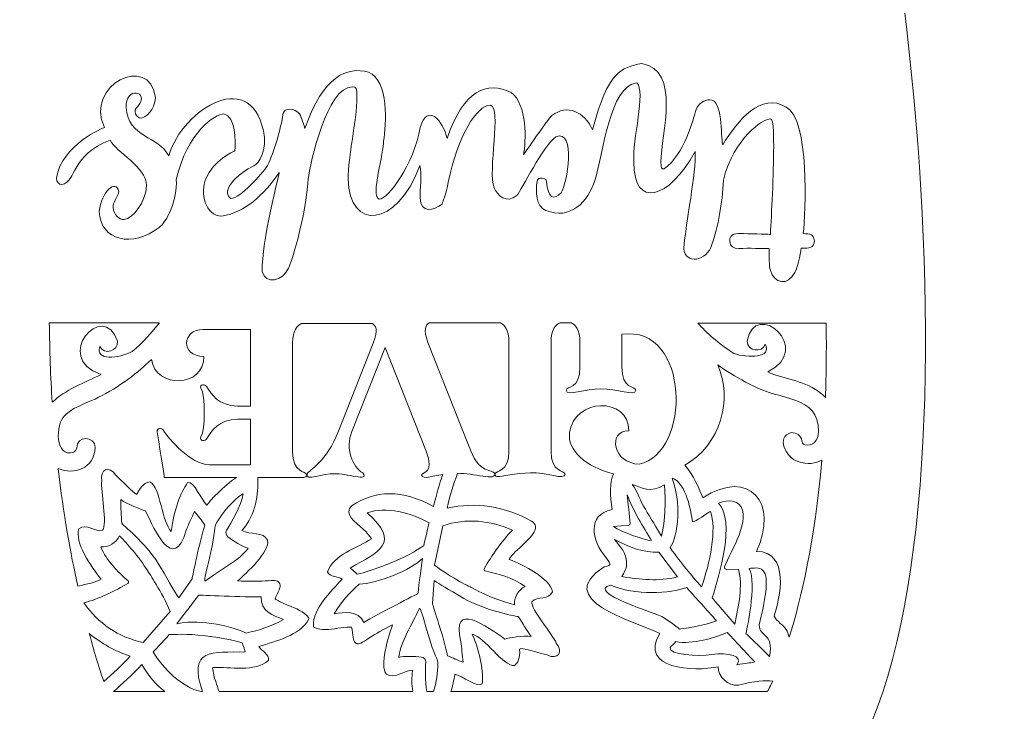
# Model space of a CAD drawing. Header units: inches. Extents: x -0.2 to 23, y 0 to 27.3.
# Drawn here: x 6.464 to 10.169, y 5.786 to 8.387 of the extents above; entities that cross this region are included whole.
import ezdxf

# ---------------------------------------------------------------- set-up
doc = ezdxf.new("R2010")
doc.units = ezdxf.units.IN
doc.header["$MEASUREMENT"] = 0
doc.layers.add('Paper Pumpkin Give Thanks', color=7, linetype='Continuous', lineweight=0)

msp = doc.modelspace()

# ---------------------------------------------------------------- linework, layer by layer
at = {"layer": 'Paper Pumpkin Give Thanks'}
for points, knots in [([(6.5236, 5.5125), (6.5319, 5.4903), (6.5514, 5.4764), (6.575, 5.4764), (6.575, 5.4764), (6.8444, 5.4764), (6.8444, 5.4764), (6.8708, 5.4736), (7.2389, 5.4847), (7.2514, 5.4681), (7.2694, 5.4597), (7.2611, 5.4319), (7.2417, 5.4319), (7.2417, 5.4319), (6.5514, 5.4347), (6.5514, 5.4347), (6.5514, 5.4347), (7.2042, 3.9847), (7.4944, 3.6569), (7.8931, 3.2097), (7.9708, 2.7278), (8.0083, 2.7278), (8.0444, 2.7278), (8.1806, 3.25), (8.5514, 3.6708), (8.7944, 3.9764), (9.4514, 5.25), (9.4694, 5.4347), (9.4694, 5.4347), (8.8306, 5.4333), (8.8306, 5.4333), (8.8111, 5.4333), (8.8042, 5.4611), (8.8222, 5.4694), (8.9972, 5.4903), (9.3278, 5.4708), (9.5028, 5.4778), (10.1694, 6.2347), (9.775, 9.3139), (9.4528, 9.8556), (9.4361, 9.8889), (9.4028, 9.9111), (9.3667, 9.9111), (9.3667, 9.9111), (8.8111, 9.9111), (8.8111, 9.9111), (8.7861, 9.9111), (8.7722, 9.9236), (8.7639, 9.9403), (8.7542, 9.9639), (9.0375, 9.9542), (9.0389, 9.9778), (9.0292, 10.1208), (9.0903, 10.5028), (8.8667, 10.4986), (8.8667, 10.4986), (7.2208, 10.4986), (7.2208, 10.4986), (6.9806, 10.5), (7.0597, 10.1306), (7.0444, 9.9667), (7.0444, 9.9556), (7.3194, 9.9444), (7.3139, 9.9361), (7.3042, 9.9208), (7.2875, 9.9097), (7.2681, 9.9097), (7.2681, 9.9097), (6.7111, 9.9097), (6.7111, 9.9097), (6.6681, 9.9097), (6.6278, 9.8833), (6.6111, 9.8417), (6.2431, 9.05), (5.9556, 6.3847), (6.5236, 5.5125)], [0, 0, 0, 0, 1, 1, 1, 2, 2, 2, 3, 3, 3, 4, 4, 4, 5, 5, 5, 6, 6, 6, 7, 7, 7, 8, 8, 8, 9, 9, 9, 10, 10, 10, 11, 11, 11, 12, 12, 12, 13, 13, 13, 14, 14, 14, 15, 15, 15, 16, 16, 16, 17, 17, 17, 18, 18, 18, 19, 19, 19, 20, 20, 20, 21, 21, 21, 22, 22, 22, 23, 23, 23, 24, 24, 24, 25, 25, 25, 25]), ([(6.7819, 7.9819), (6.7069, 8.1417), (6.9514, 8.2611), (6.9736, 8.0958), (6.9736, 8.0681), (6.9556, 8.0278), (6.9208, 8.0167), (6.9, 8.0167), (6.8875, 8.0458), (6.9069, 8.0611), (6.9569, 8.1194), (6.8569, 8.1375), (6.8639, 8.0569), (6.8708, 7.9417), (6.9861, 7.9514), (7.0236, 7.875), (7.075, 8.0542), (7.3458, 8.2181), (7.3833, 7.9444), (7.3875, 7.875), (7.3514, 7.8375), (7.3361, 7.8347), (7.2569, 7.7903), (7.2236, 7.7361), (7.2569, 7.7153), (7.2917, 7.7153), (7.3736, 7.8069), (7.3944, 7.8389), (7.4222, 7.8958), (7.4389, 7.9583), (7.4514, 8.0222), (7.4528, 8.0667), (7.5, 8.0514), (7.5153, 8.0333), (7.5236, 8.0153), (7.5306, 7.9972), (7.5347, 7.9778), (7.6042, 8.1764), (7.6931, 8.2111), (7.7736, 8.1903), (7.8528, 8.1556), (7.8403, 7.9931), (7.8306, 7.9306), (7.8333, 7.8917), (7.7792, 7.7222), (7.8139, 7.7125), (7.8472, 7.7125), (7.9458, 7.8458), (7.9681, 7.9819), (7.9958, 8.0764), (8.0542, 8.0069), (8.0694, 7.9403), (8.1306, 8.1236), (8.2194, 8.1569), (8.3097, 8.1139), (8.3708, 8.0681), (8.3667, 7.9306), (8.3556, 7.8792), (8.3611, 7.8847), (8.4472, 8.0139), (8.4625, 8.0264), (8.5208, 8.0722), (8.5847, 8.0403), (8.6153, 7.9736), (8.6736, 8.1931), (8.7222, 8.2069), (8.8, 8.2222), (8.9486, 8.1972), (8.8736, 7.9583), (8.8722, 7.8514), (8.8722, 7.8333), (8.8736, 7.8236), (8.8847, 7.8264), (8.9625, 7.8833), (8.9931, 8.0125), (9.0042, 8.05), (9.0125, 8.0722), (9.0361, 8.0861), (9.0556, 8.0861), (9.1056, 8.0861), (9.0958, 7.9528), (9.1042, 7.9167), (9.1611, 8.0097), (9.2486, 8.1167), (9.3431, 8.0583), (9.4306, 8.0139), (9.4167, 7.6597), (9.4069, 7.5833), (9.4319, 7.5819), (9.4458, 7.5833), (9.4486, 7.5556), (9.4458, 7.5278), (9.4319, 7.5292), (9.3986, 7.5292), (9.3986, 7.5069), (9.3819, 7.4444), (9.375, 7.4375), (9.35, 7.3847), (9.2972, 7.3958), (9.2833, 7.4458), (9.2778, 7.4583), (9.2792, 7.5056), (9.2792, 7.5278), (9.2792, 7.5278), (9.2278, 7.5278), (9.2278, 7.5278), (9.1861, 7.5333), (9.1333, 7.5111), (9.1306, 7.5556), (9.1306, 7.5847), (9.1556, 7.5847), (9.1819, 7.5833), (9.2236, 7.5833), (9.2833, 7.5806), (9.2833, 7.5806), (9.2875, 7.6542), (9.2958, 7.8069), (9.2958, 7.9111), (9.2944, 7.9708), (9.2958, 8.0139), (9.2833, 8.0139), (9.2542, 8.0139), (9.1486, 7.9444), (9.1069, 7.7847), (9.1028, 7.6944), (9.0875, 7.6111), (9.0639, 7.5431), (9.0458, 7.4778), (8.9625, 7.4667), (8.9583, 7.5264), (8.9667, 7.6278), (9.0042, 7.8097), (9.0014, 7.8917), (8.9028, 7.7125), (8.7694, 7.6736), (8.7708, 7.8528), (8.7639, 7.9347), (8.8167, 8.1181), (8.7819, 8.15), (8.6778, 8.1361), (8.6569, 7.8833), (8.6236, 7.7833), (8.6, 7.7042), (8.5306, 7.6319), (8.4403, 7.6708), (8.4014, 7.6847), (8.4014, 7.7431), (8.4069, 7.7792), (8.4083, 7.8), (8.4431, 7.7931), (8.4431, 7.7792), (8.4472, 7.7139), (8.4708, 7.7097), (8.4972, 7.7361), (8.5208, 7.7708), (8.5542, 7.9764), (8.4778, 7.9472), (8.4306, 7.9139), (8.3486, 7.7472), (8.3319, 7.7278), (8.2944, 7.6917), (8.2556, 7.7292), (8.2458, 7.7556), (8.2208, 7.8139), (8.275, 8.0625), (8.2319, 8.0653), (8.1806, 8.0667), (8.1083, 7.9486), (8.0736, 7.7764), (8.0653, 7.7306), (8.0514, 7.7), (8.05, 7.6944), (8.0194, 7.6708), (7.9694, 7.6569), (7.9681, 7.7181), (7.9667, 7.7431), (7.975, 7.8111), (7.9667, 7.8389), (7.8778, 7.6014), (7.7028, 7.5958), (7.6972, 7.7875), (7.6972, 7.8764), (7.7292, 7.9986), (7.7306, 8.1), (7.7292, 8.1264), (7.7292, 8.1361), (7.7125, 8.1347), (7.6181, 8.1347), (7.5542, 7.8472), (7.5472, 7.7875), (7.5361, 7.6319), (7.4819, 7.4681), (7.4736, 7.4542), (7.4528, 7.4042), (7.3861, 7.3889), (7.375, 7.4417), (7.3708, 7.5528), (7.4403, 7.8111), (7.4389, 7.8125), (7.3792, 7.7264), (7.3111, 7.6653), (7.2236, 7.6486), (7.1583, 7.6486), (7.1417, 7.7403), (7.1625, 7.7889), (7.1917, 7.8569), (7.2653, 7.8931), (7.2722, 7.8931), (7.2736, 7.9319), (7.2778, 8.0222), (7.2306, 8.0333), (7.1986, 8.0333), (7.0931, 7.9653), (7.0514, 7.7861), (7.0583, 7.7139), (7.0153, 7.625), (6.9875, 7.6069), (6.8889, 7.5292), (6.7667, 7.5556), (6.7625, 7.6667), (6.7708, 7.7403), (6.825, 7.7903), (6.8361, 7.7417), (6.8347, 7.7236), (6.8111, 7.6986), (6.8153, 7.6819), (6.8153, 7.6528), (6.8403, 7.6361), (6.8556, 7.6361), (6.8875, 7.6403), (6.9375, 7.7014), (6.9403, 7.7639), (6.9389, 7.8361), (6.825, 7.8875), (6.8042, 7.9347), (6.6556, 7.8792), (6.6778, 7.7778), (6.6222, 7.7681), (6.6111, 7.7681), (6.6014, 7.7764), (6.6014, 7.7917), (6.6208, 7.9181), (6.7819, 7.9819), (6.7819, 7.9819)], [0, 0, 0, 0, 1, 1, 1, 2, 2, 2, 3, 3, 3, 4, 4, 4, 5, 5, 5, 6, 6, 6, 7, 7, 7, 8, 8, 8, 9, 9, 9, 10, 10, 10, 11, 11, 11, 12, 12, 12, 13, 13, 13, 14, 14, 14, 15, 15, 15, 16, 16, 16, 17, 17, 17, 18, 18, 18, 19, 19, 19, 20, 20, 20, 21, 21, 21, 22, 22, 22, 23, 23, 23, 24, 24, 24, 25, 25, 25, 26, 26, 26, 27, 27, 27, 28, 28, 28, 29, 29, 29, 30, 30, 30, 31, 31, 31, 32, 32, 32, 33, 33, 33, 34, 34, 34, 35, 35, 35, 36, 36, 36, 37, 37, 37, 38, 38, 38, 39, 39, 39, 40, 40, 40, 41, 41, 41, 42, 42, 42, 43, 43, 43, 44, 44, 44, 45, 45, 45, 46, 46, 46, 47, 47, 47, 48, 48, 48, 49, 49, 49, 50, 50, 50, 51, 51, 51, 52, 52, 52, 53, 53, 53, 54, 54, 54, 55, 55, 55, 56, 56, 56, 57, 57, 57, 58, 58, 58, 59, 59, 59, 60, 60, 60, 61, 61, 61, 62, 62, 62, 63, 63, 63, 64, 64, 64, 65, 65, 65, 66, 66, 66, 67, 67, 67, 68, 68, 68, 69, 69, 69, 70, 70, 70, 71, 71, 71, 72, 72, 72, 73, 73, 73, 74, 74, 74, 75, 75, 75, 76, 76, 76, 77, 77, 77, 78, 78, 78, 79, 79, 79, 80, 80, 80, 81, 81, 81, 81]), ([(6.4361, 5.2153), (6.4278, 5.2375), (6.4083, 5.2514), (6.3847, 5.2514), (6.3847, 5.2514), (6.1153, 5.2514), (6.1153, 5.2514), (6.0889, 5.2542), (5.7208, 5.2431), (5.7083, 5.2597), (5.6903, 5.2681), (5.6986, 5.2958), (5.7181, 5.2958), (5.7181, 5.2958), (6.4083, 5.2931), (6.4083, 5.2931), (6.4083, 5.2931), (5.7556, 6.7431), (5.4653, 7.0708), (5.0667, 7.5181), (4.9889, 8), (4.9514, 8), (4.9153, 8), (4.7792, 7.4778), (4.4083, 7.0569), (4.1653, 6.7514), (3.5083, 5.4778), (3.4903, 5.2931), (3.4903, 5.2931), (4.1292, 5.2944), (4.1292, 5.2944), (4.1486, 5.2944), (4.1556, 5.2667), (4.1375, 5.2583), (3.9625, 5.2375), (3.6319, 5.2569), (3.4569, 5.25), (2.7903, 4.4931), (3.1847, 1.4139), (3.5069, 0.8722), (3.5236, 0.8389), (3.5569, 0.8167), (3.5931, 0.8167), (3.5931, 0.8167), (4.1486, 0.8167), (4.1486, 0.8167), (4.1736, 0.8167), (4.1875, 0.8042), (4.1958, 0.7875), (4.2056, 0.7639), (3.9222, 0.7736), (3.9208, 0.75), (3.9306, 0.6069), (3.8694, 0.225), (4.0931, 0.2292), (4.0931, 0.2292), (5.7375, 0.2292), (5.7375, 0.2292), (5.9778, 0.2278), (5.8986, 0.5972), (5.9139, 0.7611), (5.9139, 0.7722), (5.6389, 0.7833), (5.6444, 0.7917), (5.6542, 0.8069), (5.6708, 0.8181), (5.6903, 0.8181), (5.6903, 0.8181), (6.25, 0.8181), (6.25, 0.8181), (6.2931, 0.8181), (6.3333, 0.8444), (6.35, 0.8861), (6.7167, 1.6778), (7.0042, 4.3431), (6.4361, 5.2153)], [0, 0, 0, 0, 1, 1, 1, 2, 2, 2, 3, 3, 3, 4, 4, 4, 5, 5, 5, 6, 6, 6, 7, 7, 7, 8, 8, 8, 9, 9, 9, 10, 10, 10, 11, 11, 11, 12, 12, 12, 13, 13, 13, 14, 14, 14, 15, 15, 15, 16, 16, 16, 17, 17, 17, 18, 18, 18, 19, 19, 19, 20, 20, 20, 21, 21, 21, 22, 22, 22, 23, 23, 23, 24, 24, 24, 25, 25, 25, 25]), ([(6.9875, 7.2472), (6.9611, 7.2139), (6.9278, 7.1764), (6.8861, 7.1403), (6.8375, 7.1153), (6.7444, 7.1042), (6.7653, 7.1597), (6.7806, 7.1264), (6.8361, 7.1417), (6.8306, 7.1792), (6.7806, 7.3375), (6.5819, 7.1181), (6.7694, 7.0542), (6.7056, 7.0236), (6.6333, 6.9958), (6.5861, 6.95), (6.5792, 7.0444), (6.5764, 7.1444), (6.575, 7.2486), (6.575, 7.2486), (6.9875, 7.2486), (6.9875, 7.2486), (6.9875, 7.2486), (6.9875, 7.2472), (6.9875, 7.2472)], [0, 0, 0, 0, 1, 1, 1, 2, 2, 2, 3, 3, 3, 4, 4, 4, 5, 5, 5, 6, 6, 6, 7, 7, 7, 8, 8, 8, 8]), ([(9.4931, 7.2472), (9.4944, 7.1486), (9.4931, 7.0556), (9.4903, 6.9681), (9.4861, 6.9736), (9.4806, 6.9778), (9.475, 6.9819), (9.4167, 7.0319), (9.3431, 7.0333), (9.2736, 7.0639), (9.45, 7.1514), (9.225, 7.3431), (9.1958, 7.1792), (9.1958, 7.1417), (9.2528, 7.1333), (9.2639, 7.1681), (9.2917, 7.1167), (9.1986, 7.1153), (9.1458, 7.1333), (9.0875, 7.1722), (9.0431, 7.2111), (9.0111, 7.2472), (9.0111, 7.2472), (9.4931, 7.2472), (9.4931, 7.2472)], [0, 0, 0, 0, 1, 1, 1, 2, 2, 2, 3, 3, 3, 4, 4, 4, 5, 5, 5, 6, 6, 6, 7, 7, 7, 8, 8, 8, 8]), ([(7.9403, 5.8639), (7.9403, 5.8639), (7.2125, 5.8639), (7.2125, 5.8639), (7.2056, 5.8889), (7.1931, 5.9153), (7.1917, 5.9333), (7.1903, 5.9417), (7.1875, 5.9528), (7.1889, 5.9542), (7.2528, 5.9569), (7.3472, 5.9361), (7.3986, 5.9806), (7.4014, 6.0042), (7.3722, 6.0153), (7.3625, 6.0333), (7.4278, 6.0542), (7.5153, 6.0736), (7.5486, 6.1347), (7.55, 6.1375), (7.55, 6.1389), (7.5486, 6.1417), (7.5319, 6.1639), (7.5014, 6.1764), (7.4722, 6.1875), (7.4569, 6.1931), (7.4431, 6.2), (7.4306, 6.2069), (7.4222, 6.2111), (7.4222, 6.2111), (7.4264, 6.2194), (7.4403, 6.2486), (7.4458, 6.2625), (7.4389, 6.2722), (7.4319, 6.2819), (7.4181, 6.2819), (7.3861, 6.2792), (7.3542, 6.2778), (7.3208, 6.2778), (7.2819, 6.2792), (7.3153, 6.3083), (7.4056, 6.3903), (7.3944, 6.4319), (7.3806, 6.4653), (7.3278, 6.4514), (7.2986, 6.4681), (7.3528, 6.5306), (7.3597, 6.6056), (7.3583, 6.6653), (7.3583, 6.6667), (7.3583, 6.6667), (7.3583, 6.6681), (7.3583, 6.6681), (7.5306, 6.6681), (7.5306, 6.6681), (7.5361, 6.6681), (7.5431, 6.6708), (7.5417, 6.6778), (7.5389, 6.6944), (7.4889, 6.6806), (7.4889, 6.7653), (7.4889, 6.7653), (7.4889, 7.1722), (7.4889, 7.1722), (7.4889, 7.2222), (7.5069, 7.2389), (7.5222, 7.2458), (7.5222, 7.2458), (7.7875, 7.2458), (7.7875, 7.2458), (7.8, 7.2389), (7.8125, 7.2236), (7.7917, 7.1722), (7.7917, 7.1722), (7.6611, 6.8417), (7.6611, 6.8417), (7.6167, 6.7264), (7.5514, 6.6958), (7.5431, 6.6806), (7.5333, 6.6514), (7.6056, 6.6861), (7.6458, 6.6819), (7.6903, 6.6847), (7.7792, 6.65), (7.7528, 6.6847), (7.7139, 6.7069), (7.6861, 6.7764), (7.7111, 6.8403), (7.7111, 6.8403), (7.8361, 7.1556), (7.8361, 7.1556), (7.8361, 7.1556), (7.9903, 6.7667), (7.9903, 6.7667), (8.0236, 6.6806), (7.9778, 6.6917), (7.9736, 6.6764), (7.9792, 6.6597), (8.0111, 6.6722), (8.0528, 6.6792), (8.0403, 6.6431), (8.0292, 6.6028), (8.0181, 6.5583), (7.9014, 6.6236), (7.7972, 6.6208), (7.7125, 6.5625), (7.7042, 6.5556), (7.7, 6.5472), (7.7, 6.5389), (7.7, 6.5083), (7.7569, 6.4792), (7.7722, 6.4542), (7.7778, 6.4472), (7.7847, 6.4403), (7.7847, 6.4375), (7.7319, 6.4042), (7.6417, 6.3764), (7.6194, 6.3139), (7.6292, 6.2931), (7.6583, 6.2972), (7.675, 6.2861), (7.6306, 6.2361), (7.5653, 6.1778), (7.5667, 6.1097), (7.5667, 6.1069), (7.5681, 6.1056), (7.5708, 6.1042), (7.5958, 6.0931), (7.6278, 6.0972), (7.6583, 6.1014), (7.6736, 6.1042), (7.6889, 6.1056), (7.7028, 6.1056), (7.7111, 6.1069), (7.7111, 6.1069), (7.7125, 6.0958), (7.7153, 6.0653), (7.7181, 6.05), (7.7278, 6.0445), (7.7375, 6.0403), (7.75, 6.0458), (7.775, 6.0639), (7.8014, 6.0806), (7.8306, 6.0972), (7.8639, 6.1139), (7.85, 6.0736), (7.8125, 5.9583), (7.8417, 5.9292), (7.8694, 5.907), (7.9083, 5.9458), (7.9403, 5.9444), (7.9347, 5.9181), (7.9361, 5.8903), (7.9403, 5.8639)], [0, 0, 0, 0, 1, 1, 1, 2, 2, 2, 3, 3, 3, 4, 4, 4, 5, 5, 5, 6, 6, 6, 7, 7, 7, 8, 8, 8, 9, 9, 9, 10, 10, 10, 11, 11, 11, 12, 12, 12, 13, 13, 13, 14, 14, 14, 15, 15, 15, 16, 16, 16, 17, 17, 17, 18, 18, 18, 19, 19, 19, 20, 20, 20, 21, 21, 21, 22, 22, 22, 23, 23, 23, 24, 24, 24, 25, 25, 25, 26, 26, 26, 27, 27, 27, 28, 28, 28, 29, 29, 29, 30, 30, 30, 31, 31, 31, 32, 32, 32, 33, 33, 33, 34, 34, 34, 35, 35, 35, 36, 36, 36, 37, 37, 37, 38, 38, 38, 39, 39, 39, 40, 40, 40, 41, 41, 41, 42, 42, 42, 43, 43, 43, 44, 44, 44, 45, 45, 45, 46, 46, 46, 47, 47, 47, 48, 48, 48, 49, 49, 49, 50, 50, 50, 51, 51, 51, 51]), ([(9.2722, 5.8639), (9.2722, 5.8639), (8.0833, 5.8639), (8.0833, 5.8639), (8.0917, 5.8931), (8.0972, 5.9194), (8.0986, 5.9292), (8.1236, 5.9236), (8.1847, 5.875), (8.2014, 5.8931), (8.2056, 5.9347), (8.1958, 6.0069), (8.1639, 6.0792), (8.2097, 6.0681), (8.2792, 5.9583), (8.3222, 5.9611), (8.3431, 5.9778), (8.3431, 6.0083), (8.3417, 6.0181), (8.3333, 6.0361), (8.3861, 6.0153), (8.4444, 6.0014), (8.4847, 5.9806), (8.5083, 6.0125), (8.4792, 6.0458), (8.4667, 6.0778), (8.3819, 6.1736), (8.3875, 6.2014), (8.4083, 6.2222), (8.4514, 6.2069), (8.4653, 6.2389), (8.4569, 6.2889), (8.3542, 6.3403), (8.3028, 6.3597), (8.3181, 6.3944), (8.4056, 6.4458), (8.4014, 6.4833), (8.4, 6.4917), (8.3944, 6.4986), (8.3861, 6.5042), (8.2847, 6.5597), (8.175, 6.5764), (8.0694, 6.5528), (8.0792, 6.5986), (8.0931, 6.6431), (8.1083, 6.6833), (8.1653, 6.6847), (8.2597, 6.6528), (8.2472, 6.6833), (8.2389, 6.6986), (8.1917, 6.6819), (8.1583, 6.7681), (8.1583, 6.7681), (8.15, 6.7889), (8.15, 6.7889), (8.15, 6.7889), (8.15, 6.7889), (8.15, 6.7889), (8.15, 6.7889), (8.15, 6.7889), (8.15, 6.7889), (8.15, 6.7889), (7.9972, 7.175), (7.9972, 7.175), (7.9778, 7.225), (7.9903, 7.2403), (8.0014, 7.2486), (8.0014, 7.2486), (8.2694, 7.2486), (8.2694, 7.2486), (8.2847, 7.2403), (8.3014, 7.225), (8.3014, 7.175), (8.3014, 7.175), (8.3014, 6.7681), (8.3014, 6.7681), (8.3014, 6.6833), (8.2514, 6.6972), (8.2486, 6.6806), (8.2486, 6.6736), (8.2542, 6.6708), (8.2611, 6.6708), (8.2681, 6.6708), (8.3292, 6.6847), (8.3819, 6.6847), (8.4389, 6.6889), (8.5125, 6.6556), (8.5125, 6.6806), (8.5097, 6.6972), (8.4597, 6.6833), (8.4597, 6.7681), (8.4597, 6.7681), (8.4597, 7.175), (8.4597, 7.175), (8.4597, 7.225), (8.4778, 7.2417), (8.4931, 7.2486), (8.4931, 7.2486), (8.5361, 7.2486), (8.5361, 7.2486), (8.5514, 7.2403), (8.5681, 7.225), (8.5681, 7.175), (8.5681, 7.175), (8.5681, 7.0833), (8.5681, 7.0833), (8.5681, 6.9986), (8.5181, 7.0111), (8.5167, 6.9958), (8.5167, 6.9694), (8.5903, 7.0042), (8.6472, 7), (8.7042, 7.0042), (8.7778, 6.9694), (8.7778, 6.9958), (8.775, 7.0111), (8.7264, 6.9986), (8.725, 7.0833), (8.725, 7.0833), (8.725, 7.2056), (8.725, 7.2056), (8.9847, 7.2417), (8.9861, 6.7556), (8.7903, 6.7181), (8.6944, 6.7181), (8.6694, 6.8431), (8.7514, 6.8431), (8.7514, 6.9722), (8.5472, 6.9667), (8.5292, 6.8375), (8.5194, 6.7694), (8.5903, 6.7069), (8.6944, 6.6819), (8.6778, 6.65), (8.6819, 6.5972), (8.6889, 6.5472), (8.5917, 6.5292), (8.6139, 6.4292), (8.6639, 6.3694), (8.6792, 6.3486), (8.6944, 6.3375), (8.6597, 6.3319), (8.4625, 6.2083), (8.7639, 6.1319), (8.8681, 6.0819), (8.7875, 5.9472), (8.9972, 5.9375), (9.0875, 5.9569), (9.0875, 5.9167), (9.1236, 5.8861), (9.1639, 5.8875), (9.2236, 5.9042), (9.2639, 5.9069), (9.2931, 5.9028), (9.2792, 5.8764), (9.2722, 5.8639), (9.2722, 5.8639)], [0, 0, 0, 0, 1, 1, 1, 2, 2, 2, 3, 3, 3, 4, 4, 4, 5, 5, 5, 6, 6, 6, 7, 7, 7, 8, 8, 8, 9, 9, 9, 10, 10, 10, 11, 11, 11, 12, 12, 12, 13, 13, 13, 14, 14, 14, 15, 15, 15, 16, 16, 16, 17, 17, 17, 18, 18, 18, 19, 19, 19, 20, 20, 20, 21, 21, 21, 22, 22, 22, 23, 23, 23, 24, 24, 24, 25, 25, 25, 26, 26, 26, 27, 27, 27, 28, 28, 28, 29, 29, 29, 30, 30, 30, 31, 31, 31, 32, 32, 32, 33, 33, 33, 34, 34, 34, 35, 35, 35, 36, 36, 36, 37, 37, 37, 38, 38, 38, 39, 39, 39, 40, 40, 40, 41, 41, 41, 42, 42, 42, 43, 43, 43, 44, 44, 44, 45, 45, 45, 46, 46, 46, 47, 47, 47, 48, 48, 48, 49, 49, 49, 50, 50, 50, 51, 51, 51, 52, 52, 52, 52]), ([(6.6083, 6.7014), (6.6667, 6.6764), (6.7444, 6.7), (6.7472, 6.7806), (6.7472, 6.825), (6.6764, 6.825), (6.6778, 6.7792), (6.6778, 6.775), (6.6736, 6.7667), (6.6667, 6.7625), (6.5958, 6.7389), (6.5972, 6.8681), (6.6319, 6.8986), (6.6528, 6.9222), (6.6833, 6.9347), (6.7208, 6.9514), (6.7875, 6.9764), (6.875, 7.0347), (6.9292, 7.0833), (6.9389, 7.0931), (6.9486, 7.1014), (6.9583, 7.1111), (6.9764, 7), (7.1556, 7.0042), (7.1556, 7.1222), (7.0653, 7.1222), (7.0736, 7.2236), (7.1528, 7.2236), (7.1528, 7.2236), (7.3306, 7.2236), (7.3306, 7.2236), (7.3306, 7.2236), (7.3306, 6.9361), (7.3306, 6.9361), (7.3306, 6.9361), (7.2819, 6.9361), (7.2819, 6.9361), (7.2111, 6.9361), (7.1819, 6.9819), (7.1667, 7.0083), (7.1597, 7.0208), (7.1389, 7.0167), (7.1444, 7.0028), (7.1611, 6.9806), (7.1611, 6.8417), (7.1444, 6.8208), (7.1375, 6.8042), (7.1611, 6.8028), (7.1667, 6.8139), (7.1833, 6.8417), (7.2125, 6.8861), (7.2819, 6.8861), (7.2819, 6.8861), (7.3306, 6.8861), (7.3306, 6.8861), (7.3306, 6.8861), (7.3306, 6.7153), (7.3306, 6.7153), (7.3306, 6.7153), (7.1764, 6.7153), (7.1764, 6.7153), (7.1056, 6.7153), (7.0208, 6.8167), (7.0042, 6.8444), (6.9972, 6.8569), (6.9778, 6.8528), (6.9806, 6.8389), (6.9847, 6.8139), (7.0069, 6.6681), (7.0069, 6.6681), (7.0069, 6.6681), (7.2778, 6.6681), (7.2778, 6.6681), (7.2306, 6.6361), (7.1778, 6.5806), (7.1667, 6.5639), (7.1472, 6.5819), (7.1181, 6.6556), (7.0944, 6.6486), (7.0694, 6.6139), (7.0417, 6.5444), (7.0333, 6.4653), (6.9972, 6.4986), (6.9931, 6.6306), (6.9528, 6.6514), (6.925, 6.6472), (6.9111, 6.6194), (6.9069, 6.6111), (6.9056, 6.6083), (6.9042, 6.6056), (6.9042, 6.6042), (6.9, 6.6028), (6.8667, 6.6347), (6.825, 6.6764), (6.8, 6.7153), (6.7639, 6.6986), (6.7722, 6.6542), (6.7667, 6.6194), (6.7944, 6.4917), (6.775, 6.4694), (6.7458, 6.4611), (6.7153, 6.4972), (6.6861, 6.475), (6.6681, 6.4264), (6.7333, 6.3292), (6.7694, 6.2861), (6.7528, 6.2736), (6.7153, 6.2681), (6.6819, 6.2597), (6.6542, 6.3833), (6.6278, 6.5306), (6.6083, 6.7014)], [0, 0, 0, 0, 1, 1, 1, 2, 2, 2, 3, 3, 3, 4, 4, 4, 5, 5, 5, 6, 6, 6, 7, 7, 7, 8, 8, 8, 9, 9, 9, 10, 10, 10, 11, 11, 11, 12, 12, 12, 13, 13, 13, 14, 14, 14, 15, 15, 15, 16, 16, 16, 17, 17, 17, 18, 18, 18, 19, 19, 19, 20, 20, 20, 21, 21, 21, 22, 22, 22, 23, 23, 23, 24, 24, 24, 25, 25, 25, 26, 26, 26, 27, 27, 27, 28, 28, 28, 29, 29, 29, 30, 30, 30, 31, 31, 31, 32, 32, 32, 33, 33, 33, 34, 34, 34, 35, 35, 35, 36, 36, 36, 37, 37, 37, 37]), ([(9.3542, 6.0681), (9.3486, 6.0889), (9.3389, 6.1069), (9.3208, 6.1194), (9.3111, 6.1292), (9.3014, 6.1375), (9.2972, 6.1472), (9.3208, 6.2125), (9.3569, 6.3903), (9.2319, 6.3903), (9.3153, 6.5722), (9.2056, 6.7042), (9.0292, 6.5917), (9.0194, 6.6194), (8.9931, 6.6792), (8.9625, 6.7139), (9.0986, 6.7931), (9.1417, 6.9597), (9.0861, 7.0903), (9.0944, 7.0847), (9.1014, 7.0792), (9.1097, 7.0736), (9.1431, 7.0528), (9.1792, 7.0306), (9.2208, 7.0111), (9.3167, 6.9569), (9.4653, 6.9778), (9.4639, 6.8403), (9.4653, 6.8069), (9.4403, 6.7819), (9.4139, 6.7903), (9.4056, 6.7931), (9.4014, 6.8), (9.4014, 6.8056), (9.3986, 6.825), (9.3819, 6.8375), (9.3625, 6.8361), (9.3014, 6.8208), (9.3431, 6.7417), (9.3861, 6.7278), (9.4236, 6.7153), (9.4542, 6.7194), (9.4764, 6.7333), (9.45, 6.4264), (9.3986, 6.2083), (9.3542, 6.0681)], [0, 0, 0, 0, 1, 1, 1, 2, 2, 2, 3, 3, 3, 4, 4, 4, 5, 5, 5, 6, 6, 6, 7, 7, 7, 8, 8, 8, 9, 9, 9, 10, 10, 10, 11, 11, 11, 12, 12, 12, 13, 13, 13, 14, 14, 14, 15, 15, 15, 15]), ([(8.875, 6.4472), (8.8556, 6.4792), (8.8319, 6.5181), (8.8139, 6.5486), (8.7944, 6.5778), (8.7861, 6.6153), (8.7639, 6.6417), (8.7972, 6.6306), (8.8347, 6.6069), (8.8861, 6.6403), (8.8889, 6.5736), (8.8903, 6.5111), (8.875, 6.4472)], [0, 0, 0, 0, 1, 1, 1, 2, 2, 2, 3, 3, 3, 4, 4, 4, 4]), ([(9.025, 6.2569), (8.9833, 6.3042), (8.9514, 6.3417), (8.9069, 6.4042), (8.9389, 6.4472), (8.9486, 6.5806), (8.9139, 6.6653), (8.9694, 6.6486), (8.9861, 6.5319), (8.9903, 6.5042), (8.9917, 6.5028), (8.9931, 6.5014), (8.9944, 6.5014), (8.9944, 6.4972), (9.0569, 6.5403), (9.0583, 6.5403), (9.0833, 6.4764), (9.0556, 6.3417), (9.025, 6.2569)], [0, 0, 0, 0, 1, 1, 1, 2, 2, 2, 3, 3, 3, 4, 4, 4, 5, 5, 5, 6, 6, 6, 6]), ([(7.2458, 6.4444), (7.2653, 6.4306), (7.3014, 6.4069), (7.3222, 6.4028), (7.2889, 6.3556), (7.2125, 6.3181), (7.1611, 6.2792), (7.1486, 6.2694), (7.1917, 6.4083), (7.1972, 6.4792), (7.1972, 6.4861), (7.2, 6.4917), (7.2028, 6.4972), (7.2278, 6.5375), (7.2597, 6.5792), (7.3028, 6.6069), (7.2958, 6.5597), (7.2583, 6.4972), (7.2403, 6.4694), (7.2361, 6.4611), (7.2389, 6.45), (7.2458, 6.4444)], [0, 0, 0, 0, 1, 1, 1, 2, 2, 2, 3, 3, 3, 4, 4, 4, 5, 5, 5, 6, 6, 6, 7, 7, 7, 7]), ([(8.7458, 6.6028), (8.7681, 6.5417), (8.8056, 6.4819), (8.8375, 6.4306), (8.8056, 6.4333), (8.7264, 6.4625), (8.6944, 6.4833), (8.6944, 6.4833), (8.7514, 6.4889), (8.7514, 6.4889), (8.7542, 6.4889), (8.7569, 6.4917), (8.7569, 6.4958), (8.7542, 6.5236), (8.7486, 6.5736), (8.7458, 6.6028)], [0, 0, 0, 0, 1, 1, 1, 2, 2, 2, 3, 3, 3, 4, 4, 4, 5, 5, 5, 5]), ([(6.9931, 6.3306), (6.9486, 6.4069), (6.8597, 6.4847), (6.8472, 6.4944), (6.8444, 6.525), (6.8444, 6.5556), (6.8431, 6.5847), (6.8694, 6.5667), (6.9181, 6.5472), (6.9361, 6.5431), (6.9708, 6.4694), (7.0417, 6.3069), (7.0889, 6.4694), (7.0944, 6.4847), (7.1111, 6.5194), (7.1208, 6.5403), (7.1347, 6.5236), (7.1472, 6.5056), (7.1597, 6.4889), (7.1389, 6.4278), (7.1139, 6.2986), (7.1111, 6.2875), (7.1111, 6.2875), (7.0611, 6.2153), (7.0611, 6.2153), (7.0458, 6.2389), (7.0306, 6.2653), (6.9931, 6.3306)], [0, 0, 0, 0, 1, 1, 1, 2, 2, 2, 3, 3, 3, 4, 4, 4, 5, 5, 5, 6, 6, 6, 7, 7, 7, 8, 8, 8, 9, 9, 9, 9]), ([(7.8486, 6.3431), (7.8486, 6.3431), (7.7931, 6.3194), (7.7319, 6.3042), (7.725, 6.3097), (7.7139, 6.3208), (7.7056, 6.3278), (7.8125, 6.3903), (7.8972, 6.4194), (7.7694, 6.5347), (7.8375, 6.5611), (7.9389, 6.5333), (8.0014, 6.4972), (8.0014, 6.4972), (7.9889, 6.4458), (7.9819, 6.4125), (7.9528, 6.3931), (7.9083, 6.3653), (7.8486, 6.3431)], [0, 0, 0, 0, 1, 1, 1, 2, 2, 2, 3, 3, 3, 4, 4, 4, 5, 5, 5, 6, 6, 6, 6]), ([(9.0889, 6.5708), (9.1306, 6.5903), (9.1569, 6.5736), (9.1653, 6.5681), (9.2153, 6.5125), (9.1347, 6.3917), (9.1111, 6.3319), (9.1097, 6.3278), (9.1125, 6.3236), (9.1167, 6.3236), (9.1167, 6.3236), (9.1639, 6.3222), (9.1639, 6.3222), (9.1806, 6.2625), (9.1639, 6.1847), (9.15, 6.1167), (9.1361, 6.1319), (9.0653, 6.2153), (9.0653, 6.2153), (9.0917, 6.3014), (9.1528, 6.5014), (9.0889, 6.5708)], [0, 0, 0, 0, 1, 1, 1, 2, 2, 2, 3, 3, 3, 4, 4, 4, 5, 5, 5, 6, 6, 6, 7, 7, 7, 7]), ([(8.2125, 6.3167), (8.2625, 6.3056), (8.3181, 6.2917), (8.3625, 6.2583), (8.3347, 6.2458), (8.3208, 6.2153), (8.3222, 6.1889), (8.2778, 6.2028), (8.2319, 6.2153), (8.1639, 6.2528), (8.1625, 6.2528), (8.0847, 6.2903), (8.0222, 6.3389), (8.0222, 6.3389), (8.0528, 6.4861), (8.0528, 6.4861), (8.1403, 6.5167), (8.2319, 6.5069), (8.3153, 6.4694), (8.275, 6.4319), (8.2361, 6.3722), (8.2097, 6.3278), (8.2056, 6.3222), (8.2083, 6.3167), (8.2125, 6.3167)], [0, 0, 0, 0, 1, 1, 1, 2, 2, 2, 3, 3, 3, 4, 4, 4, 5, 5, 5, 6, 6, 6, 7, 7, 7, 8, 8, 8, 8]), ([(6.8694, 6.2694), (6.8736, 6.2708), (6.8736, 6.2764), (6.8708, 6.2792), (6.8319, 6.3139), (6.7903, 6.3556), (6.7681, 6.4069), (6.7986, 6.4042), (6.8264, 6.4236), (6.8389, 6.4486), (6.8708, 6.4139), (6.9056, 6.3792), (6.9472, 6.3125), (6.9472, 6.3111), (6.9986, 6.2389), (7.0292, 6.1639), (7.0292, 6.1639), (6.9278, 6.0486), (6.9278, 6.0486), (6.8347, 6.0667), (6.7583, 6.1208), (6.7042, 6.1972), (6.7583, 6.2097), (6.8236, 6.2431), (6.8694, 6.2694)], [0, 0, 0, 0, 1, 1, 1, 2, 2, 2, 3, 3, 3, 4, 4, 4, 5, 5, 5, 6, 6, 6, 7, 7, 7, 8, 8, 8, 8]), ([(8.6972, 6.4361), (8.7528, 6.4028), (8.8097, 6.3861), (8.8639, 6.3875), (8.8639, 6.3875), (8.9347, 6.2944), (8.9347, 6.2944), (8.8611, 6.2764), (8.7958, 6.2847), (8.725, 6.2958), (8.7375, 6.3125), (8.7417, 6.3292), (8.7431, 6.3347), (8.7472, 6.3861), (8.7167, 6.4083), (8.6972, 6.4361)], [0, 0, 0, 0, 1, 1, 1, 2, 2, 2, 3, 3, 3, 4, 4, 4, 5, 5, 5, 5]), ([(7.9764, 6.3639), (7.9708, 6.3264), (7.9597, 6.2319), (7.9597, 6.2319), (7.9597, 6.2319), (7.8042, 6.1528), (7.7569, 6.1236), (7.7347, 6.1708), (7.6833, 6.1611), (7.6444, 6.1556), (7.6722, 6.2014), (7.7014, 6.2347), (7.7389, 6.2667), (7.8056, 6.2694), (7.9361, 6.3208), (7.9764, 6.3639)], [0, 0, 0, 0, 1, 1, 1, 2, 2, 2, 3, 3, 3, 4, 4, 4, 5, 5, 5, 5]), ([(9.2042, 6.3264), (9.2208, 6.3264), (9.2417, 6.3333), (9.2556, 6.3181), (9.2819, 6.2931), (9.2611, 6.2), (9.2417, 6.1139), (9.2403, 6.0667), (9.2972, 6.0889), (9.2806, 5.9944), (9.2778, 5.9986), (9.2, 6.075), (9.1917, 6.0819), (9.1917, 6.0819), (9.2347, 6.2694), (9.2042, 6.3264)], [0, 0, 0, 0, 1, 1, 1, 2, 2, 2, 3, 3, 3, 4, 4, 4, 5, 5, 5, 5]), ([(8.0139, 6.1944), (8.0139, 6.1944), (8.0208, 6.2806), (8.0208, 6.2806), (8.0431, 6.2653), (8.0681, 6.2514), (8.1319, 6.2139), (8.2069, 6.1708), (8.3194, 6.1472), (8.3361, 6.1458), (8.3528, 6.1208), (8.3681, 6.0944), (8.3847, 6.0708), (8.3542, 6.0736), (8.3028, 6.0667), (8.2861, 6.0611), (8.2208, 6.1069), (8.0819, 6.2097), (8.1208, 6.05), (8.1236, 6.0333), (8.1264, 5.9972), (8.1292, 5.9736), (8.1097, 5.9806), (8.0903, 5.9903), (8.0708, 5.9986), (8.0583, 6.0611), (8.0167, 6.1833), (8.0139, 6.1944)], [0, 0, 0, 0, 1, 1, 1, 2, 2, 2, 3, 3, 3, 4, 4, 4, 5, 5, 5, 6, 6, 6, 7, 7, 7, 8, 8, 8, 9, 9, 9, 9]), ([(8.9694, 6.2542), (9.0069, 6.2111), (9.0444, 6.1722), (9.0806, 6.1292), (9.0389, 6.1111), (8.9444, 6.0986), (8.9417, 6.0986), (8.9417, 6.0986), (8.9306, 6.1111), (8.8819, 6.1417), (8.8611, 6.1569), (8.5861, 6.2375), (8.6833, 6.2639), (8.775, 6.2222), (8.9083, 6.2333), (8.9694, 6.2542)], [0, 0, 0, 0, 1, 1, 1, 2, 2, 2, 3, 3, 3, 4, 4, 4, 5, 5, 5, 5]), ([(7.4542, 6.1347), (7.4069, 6.1069), (7.3639, 6.0944), (7.3139, 6.0833), (7.2556, 6.1153), (7.1125, 6.1361), (7.0542, 6.1181), (7.0778, 6.1486), (7.1361, 6.2264), (7.1361, 6.2264), (7.1361, 6.2264), (7.3139, 6.2181), (7.3708, 6.2194), (7.3667, 6.1653), (7.4181, 6.1486), (7.4542, 6.1347)], [0, 0, 0, 0, 1, 1, 1, 2, 2, 2, 3, 3, 3, 4, 4, 4, 5, 5, 5, 5]), ([(8.0181, 5.8639), (8.0181, 5.8639), (7.9931, 5.8639), (7.9931, 5.8639), (7.9861, 5.9042), (7.9875, 5.95), (7.9889, 5.975), (7.9889, 5.9847), (7.9819, 5.9931), (7.9722, 5.9931), (7.9486, 5.9958), (7.9069, 5.9986), (7.8875, 5.9917), (7.8931, 6.0486), (7.9389, 6.1167), (7.9639, 6.175), (7.9708, 6.1903), (8, 6.05), (8.0306, 5.9875), (8.0333, 5.9819), (8.0347, 5.9764), (8.0347, 5.9694), (8.0333, 5.9361), (8.0292, 5.8986), (8.0181, 5.8639)], [0, 0, 0, 0, 1, 1, 1, 2, 2, 2, 3, 3, 3, 4, 4, 4, 5, 5, 5, 6, 6, 6, 7, 7, 7, 8, 8, 8, 8]), ([(6.725, 6.0819), (6.7708, 6.0444), (6.8222, 6.0153), (6.8792, 5.9972), (6.8472, 5.9611), (6.8139, 5.9306), (6.7792, 5.9014), (6.7667, 5.9389), (6.7472, 5.9986), (6.725, 6.0819)], [0, 0, 0, 0, 1, 1, 1, 2, 2, 2, 3, 3, 3, 3]), ([(7.1444, 5.8639), (7.0736, 5.8792), (7.0014, 5.9514), (6.9653, 6.0125), (6.9653, 6.0125), (7.0028, 6.0514), (7.025, 6.0778), (7.0611, 6.0792), (7.1153, 6.0806), (7.1778, 6.0708), (7.1778, 6.0708), (7.2389, 6.0639), (7.3, 6.0472), (7.3028, 6.0389), (7.3069, 6.0236), (7.3111, 6.0125), (7.1861, 6.0111), (7.0944, 6.0278), (7.15, 5.8639), (7.15, 5.8639), (7.1444, 5.8639), (7.1444, 5.8639)], [0, 0, 0, 0, 1, 1, 1, 2, 2, 2, 3, 3, 3, 4, 4, 4, 5, 5, 5, 6, 6, 6, 7, 7, 7, 7]), ([(9.225, 5.975), (9.2028, 5.9694), (9.1917, 5.9722), (9.1569, 5.9639), (9.1847, 5.9986), (9.1236, 6.0111), (9.0639, 6.0028), (9.0139, 5.9958), (8.9014, 6), (8.9069, 6.0292), (8.9097, 6.0375), (8.9236, 6.0417), (8.9278, 6.0514), (8.9889, 6.0389), (9.0778, 6.0667), (9.1208, 6.0861), (9.1444, 6.0625), (9.2194, 5.9792), (9.225, 5.975)], [0, 0, 0, 0, 1, 1, 1, 2, 2, 2, 3, 3, 3, 4, 4, 4, 5, 5, 5, 6, 6, 6, 6]), ([(6.8167, 5.8639), (6.8486, 5.8917), (6.8847, 5.9264), (6.9222, 5.9653), (6.9486, 5.9222), (6.9764, 5.8889), (7.0083, 5.8639), (7.0083, 5.8639), (6.8167, 5.8639), (6.8167, 5.8639)], [0, 0, 0, 0, 1, 1, 1, 2, 2, 2, 3, 3, 3, 3])]:
    msp.add_open_spline(points, degree=3, knots=knots, dxfattribs=at)

doc.saveas('drawing.dxf')
